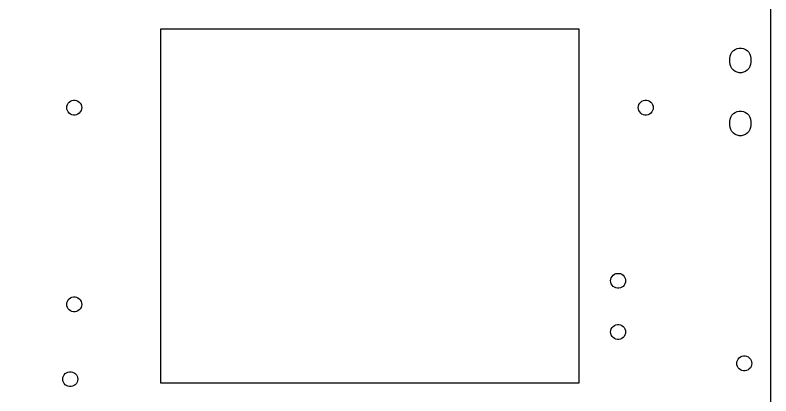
# Model space of a CAD drawing. Extents: x 0 to 383, y 0 to 350.
# Drawn here: x 191.7 to 383.3, y 96.9 to 193.5 of the extents above; entities that cross this region are included whole.
import ezdxf

# ---------------------------------------------------------------- set-up
doc = ezdxf.new("R2010")
doc.units = 0
doc.layers.add('Layer_1', color=7, linetype='CONTINUOUS')

msp = doc.modelspace()

# ---------------------------------------------------------------- linework, layer by layer
at = {"layer": 'Layer_1', "color": 5}
for points in [[(41.945139, 100.00698), (125.83576, 100.00698), (125.83576, 0.2495), (383.25018, 0.2495), (383.25018, 349.75009), (346.548, 349.75009), (346.548, 219.935665), (38.949045, 219.935665), (38.949045, 349.75009), (0.2495, 349.75009), (0.2495, 0.2495), (41.945139, 0.2495)], [(228.70164, 100.10679), (228.70164, 189.9784), (334.56363, 189.9784), (334.56363, 100.10679)], [(375.23363, 178.85924), (374.69232, 178.97413), (374.18697, 179.19862), (373.73956, 179.52439), (373.3689, 179.93481), (373.09222, 180.41413), (372.92161, 180.94035), (372.86381, 181.4906), (372.89021, 181.74003), (372.86381, 181.98946), (372.89021, 182.23889), (372.86381, 182.48832), (372.92161, 183.0385), (373.09222, 183.56479), (373.3689, 184.04407), (373.73956, 184.4545), (374.18697, 184.78026), (374.69232, 185.00475), (375.23363, 185.11964), (375.78688, 185.11964), (376.3282, 185.00475), (376.83354, 184.78026), (377.28094, 184.4545), (377.65161, 184.04407), (377.92828, 183.56479), (378.0989, 183.0385), (378.1567, 182.48832), (378.1303, 182.23889), (378.1567, 181.98946), (378.1303, 181.74003), (378.1567, 181.4906), (378.0989, 180.94035), (377.92828, 180.41413), (377.65161, 179.93481), (377.28094, 179.52439), (376.83354, 179.19862), (376.3282, 178.97413), (375.78688, 178.85924)], [(206.53156, 168.1196), (206.14406, 168.2027), (205.78154, 168.36446), (205.46096, 168.59688), (205.19531, 168.89166), (204.99658, 169.23519), (204.87473, 169.61273), (204.83273, 170.00717), (204.87473, 170.40161), (204.99658, 170.77915), (205.19531, 171.12268), (205.46096, 171.41746), (205.78154, 171.64988), (206.14406, 171.81163), (206.53156, 171.89473), (206.92903, 171.89473), (207.31653, 171.81163), (207.67904, 171.64988), (207.99962, 171.41746), (208.26528, 171.12268), (208.46401, 170.77915), (208.58586, 170.40161), (208.62786, 170.00717), (208.58586, 169.61273), (208.46401, 169.23519), (208.26528, 168.89166), (207.99962, 168.59688), (207.67904, 168.36446), (207.31653, 168.2027), (206.92903, 168.1196)], [(351.34275, 168.1196), (350.95526, 168.2027), (350.59274, 168.36446), (350.27217, 168.59688), (350.00651, 168.89166), (349.80778, 169.23519), (349.68594, 169.61273), (349.64394, 170.00717), (349.68594, 170.40161), (349.80778, 170.77915), (350.00651, 171.12268), (350.27217, 171.41746), (350.59274, 171.64988), (350.95526, 171.81163), (351.34275, 171.89473), (351.74024, 171.89473), (352.12773, 171.81163), (352.49024, 171.64988), (352.81082, 171.41746), (353.07648, 171.12268), (353.27522, 170.77915), (353.39706, 170.40161), (353.43906, 170.00717), (353.39706, 169.61273), (353.27522, 169.23519), (353.07648, 168.89166), (352.81082, 168.59688), (352.49024, 168.36446), (352.12773, 168.2027), (351.74024, 168.1196)], [(375.23363, 162.88209), (374.69232, 162.99698), (374.18697, 163.22147), (373.73956, 163.54723), (373.3689, 163.95766), (373.09222, 164.43698), (372.92161, 164.96323), (372.86381, 165.51341), (372.89021, 165.76284), (372.86381, 166.01227), (372.89021, 166.2617), (372.86381, 166.51113), (372.92161, 167.06134), (373.09222, 167.58756), (373.3689, 168.06688), (373.73956, 168.47734), (374.18697, 168.80273), (374.69232, 169.02722), (375.23363, 169.14211), (375.78688, 169.14211), (376.3282, 169.02722), (376.83354, 168.80273), (377.28094, 168.47734), (377.65161, 168.06688), (377.92828, 167.58756), (378.0989, 167.06134), (378.1567, 166.51113), (378.1303, 166.2617), (378.1567, 166.01227), (378.1303, 165.76284), (378.1567, 165.51341), (378.0989, 164.96323), (377.92828, 164.43698), (377.65161, 163.95766), (377.28094, 163.54723), (376.83354, 163.22147), (376.3282, 162.99698), (375.78688, 162.88209)], [(344.35187, 124.18237), (343.96437, 124.26547), (343.60186, 124.42722), (343.28128, 124.65964), (343.01563, 124.95442), (342.81689, 125.29795), (342.69505, 125.6755), (342.65305, 126.06993), (342.69505, 126.46437), (342.81689, 126.84192), (343.01563, 127.18545), (343.28128, 127.48023), (343.60186, 127.71265), (343.96437, 127.8744), (344.35187, 127.9575), (344.74935, 127.9575), (345.13685, 127.8744), (345.49936, 127.71265), (345.81993, 127.48023), (346.0856, 127.18545), (346.28432, 126.84192), (346.40617, 126.46437), (346.44817, 126.06993), (346.40617, 125.6755), (346.28432, 125.29795), (346.0856, 124.95442), (345.81993, 124.65964), (345.49936, 124.42722), (345.13685, 124.26547), (344.74935, 124.18237)], [(206.53156, 118.19094), (206.14406, 118.27404), (205.78154, 118.43579), (205.46096, 118.66821), (205.19531, 118.96299), (204.99658, 119.30652), (204.87473, 119.68407), (204.83273, 120.07851), (204.87473, 120.47294), (204.99658, 120.85049), (205.19531, 121.19402), (205.46096, 121.4888), (205.78154, 121.72122), (206.14406, 121.88297), (206.53156, 121.96607), (206.92903, 121.96607), (207.31653, 121.88297), (207.67904, 121.72122), (207.99962, 121.4888), (208.26528, 121.19402), (208.46401, 120.85049), (208.58586, 120.47294), (208.62786, 120.07851), (208.58586, 119.68407), (208.46401, 119.30652), (208.26528, 118.96299), (207.99962, 118.66821), (207.67904, 118.43579), (207.31653, 118.27404), (206.92903, 118.19094)], [(344.35187, 111.20093), (343.96437, 111.28403), (343.60186, 111.44578), (343.28128, 111.6782), (343.01563, 111.97298), (342.81689, 112.31651), (342.69505, 112.69406), (342.65305, 113.08849), (342.69505, 113.48293), (342.81689, 113.86048), (343.01563, 114.20401), (343.28128, 114.49841), (343.60186, 114.73083), (343.96437, 114.89296), (344.35187, 114.97606), (344.74935, 114.97606), (345.13685, 114.89296), (345.49936, 114.73083), (345.81993, 114.49841), (346.0856, 114.20401), (346.28432, 113.86048), (346.40617, 113.48293), (346.44817, 113.08849), (346.40617, 112.69406), (346.28432, 112.31651), (346.0856, 111.97298), (345.81993, 111.6782), (345.49936, 111.44578), (345.13685, 111.28403), (344.74935, 111.20093)], [(376.31023, 103.21233), (375.92272, 103.29543), (375.56036, 103.45719), (375.2399, 103.68961), (374.97416, 103.98439), (374.77562, 104.32792), (374.65371, 104.70546), (374.61181, 105.0999), (374.65371, 105.49434), (374.77562, 105.87188), (374.97416, 106.21541), (375.2399, 106.51019), (375.56036, 106.74261), (375.92272, 106.90436), (376.31023, 106.98746), (376.7077, 106.98746), (377.09519, 106.90436), (377.45755, 106.74261), (377.77802, 106.51019), (378.04375, 106.21541), (378.24267, 105.87188), (378.3646, 105.49434), (378.4065, 105.0999), (378.3646, 104.70546), (378.24267, 104.32792), (378.04375, 103.98439), (377.77802, 103.68961), (377.45755, 103.45719), (377.09519, 103.29543), (376.7077, 103.21233)], [(205.53286, 99.21803), (205.14536, 99.30113), (204.78285, 99.46288), (204.46227, 99.69568), (204.19661, 99.99008), (203.99788, 100.33361), (203.87604, 100.71115), (203.83404, 101.10559), (203.87604, 101.50003), (203.99788, 101.87757), (204.19661, 102.2211), (204.46227, 102.51551), (204.78285, 102.74831), (205.14536, 102.91006), (205.53286, 102.99316), (205.93034, 102.99316), (206.31783, 102.91006), (206.68034, 102.74831), (207.00092, 102.51551), (207.26658, 102.2211), (207.46531, 101.87757), (207.58716, 101.50003), (207.62916, 101.10559), (207.58716, 100.71115), (207.46531, 100.33361), (207.26658, 99.99008), (207.00092, 99.69568), (206.68034, 99.46288), (206.31783, 99.30113), (205.93034, 99.21803)]]:
    msp.add_lwpolyline(points, close=True, dxfattribs=at)

doc.saveas('drawing.dxf')
